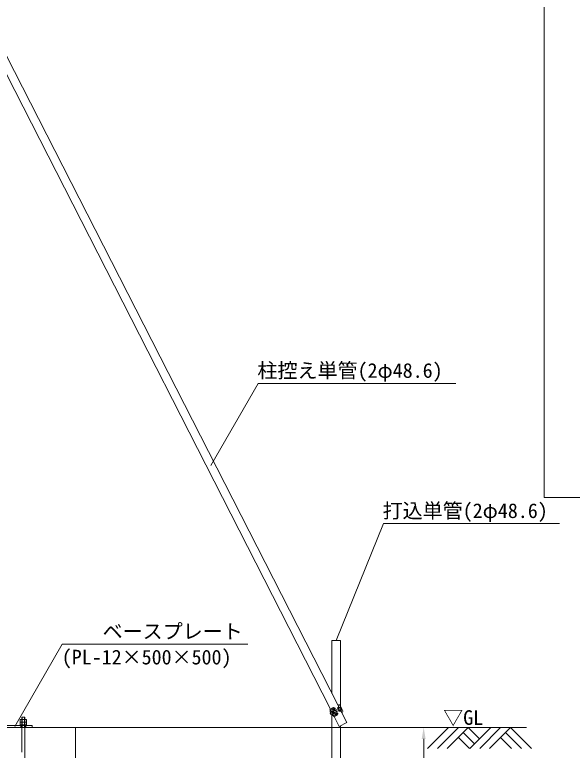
# Model space of a CAD drawing. Units: millimetres, scale not verified. Extents: x -35488 to -11338, y -17325 to 17325.
# Drawn here: x -17558 to -14350, y 4324 to 8555 of the extents above; entities that cross this region are included whole.
import ezdxf
from ezdxf.enums import TextEntityAlignment as Align

# ---------------------------------------------------------------- set-up
doc = ezdxf.new("R2010")
doc.units = ezdxf.units.MM
doc.header["$LTSCALE"] = 150
doc.linetypes.add('DASHED1', pattern=[1.8, 1.2, -0.6])
for name, color, linetype, lineweight in [('0-5_ﾍﾞｰｽﾗｲﾝ', 5, 'Continuous', 18), ('0-6_ﾎﾞﾙﾄ類', 2, 'Continuous', 18), ('0-9_基礎工事用PCA大', 7, 'Continuous', 18), ('0-A_図面枠', 7, 'Continuous', 18), ('0-B_寸法', 3, 'Continuous', 18), ('0-E_単管', 7, 'Continuous', 18), ('0-F_単管ｸﾗﾝﾌﾟ', 7, 'Continuous', 18), ('1-9_文字', 7, 'Continuous', 18)]:
    doc.layers.add(name, color=color, linetype=linetype, lineweight=lineweight)
doc.styles.add('ＭＳ ゴシック', font='')
doc.styles.get('ＭＳ ゴシック').set_extended_font_data('MS Gothic')

msp = doc.modelspace()

# ---------------------------------------------------------------- linework, layer by layer
at = {"layer": '0-5_ﾍﾞｰｽﾗｲﾝ'}
msp.add_line((-17458.1, 4455), (-14612.6, 4455), dxfattribs=at)
at = {"layer": '0-6_ﾎﾞﾙﾄ類'}
for p, q in [((-17517.6, 4487), (-17517.6, 4501.6)), ((-17498.6, 4487), (-17498.6, 4501.6)), ((-17517.6, 4484.2), (-17517.6, 4469.6)), ((-17498.6, 4484.2), (-17498.6, 4469.6))]:
    msp.add_line(p, q, dxfattribs=at)
for points in [[(-17526.6, 4487), (-17526.6, 4501.6), (-17489.6, 4501.6), (-17489.6, 4487), (-17492.1, 4485.6), (-17524.1, 4485.6)], [(-17526.6, 4484.2), (-17526.6, 4469.6), (-17489.6, 4469.6), (-17489.6, 4484.2), (-17492.1, 4485.6), (-17524.1, 4485.6)], [(-17526.1, 4469.6), (-17490.1, 4469.6), (-17490.1, 4467), (-17526.1, 4467)]]:
    msp.add_lwpolyline(points, close=True, dxfattribs=at)
for centre, radius, start, end in [((-17522.1, 4494.8), 8.96, 240, 300), ((-17522.1, 4476.4), 8.96, 60, 120), ((-17508.1, 4518), 32.5, 252.932, 287.068), ((-17508.1, 4453.2), 32.5, 72.932, 107.068), ((-17494.1, 4494.8), 8.94, 239.975, 300.025), ((-17494.1, 4476.4), 8.94, 59.975, 120.025)]:
    msp.add_arc(centre, radius, start, end, dxfattribs=at)
at = {"layer": '0-9_基礎工事用PCA大', "color": 4, "linetype": 'DASHED1', "lineweight": 9}
for p, q in [((-17523.1, 4467), (-17523.1, 4455)), ((-17493.1, 4467), (-17493.1, 4455))]:
    msp.add_line(p, q, dxfattribs=at)
at = {"layer": '0-9_基礎工事用PCA大'}
for points in [[(-17498.6, 3938.1), (-17498.6, 4515), (-17517.6, 4515), (-17517.6, 4313)], [(-17498.6, 4452.5), (-17501.1, 4455), (-17501.1, 4515), (-17515.1, 4515), (-17515.1, 4455), (-17517.6, 4452.5)]]:
    msp.add_lwpolyline(points, dxfattribs=at)
for points in [[(-18208.1, 3455), (-17208.1, 3455), (-17208.1, 4455), (-18208.1, 4455)], [(-17958.1, 4455), (-17458.1, 4455), (-17458.1, 4467), (-17958.1, 4467)]]:
    msp.add_lwpolyline(points, close=True, dxfattribs=at)
at = {"layer": '0-A_図面枠'}
msp.add_lwpolyline([(-14511.9, 10798.6), (-11368, 10798.6), (-11368, 5777), (-14511.9, 5777)], close=True, dxfattribs=at)
at = {"layer": '0-B_寸法'}
for p, q in [((-15683.8, 4455), (-15203.8, 4455)), ((-15204.8, 4389), (-15204.8, 3021))]:
    msp.add_line(p, q, dxfattribs=at)
at = {"layer": '0-B_寸法', "color": 91}
msp.add_solid([(-15215.8, 4389), (-15204.8, 4455), (-15193.8, 4389)], dxfattribs=at)
at = {"layer": '0-E_単管'}
for p, q in [((-15740.9, 4561), (-17717.1, 8430.2)), ((-17673.9, 8452.5), (-15696.6, 4581.1))]:
    msp.add_line(p, q, dxfattribs=at)
for points in [[(-15683.8, 4578.1), (-15683.8, 4955), (-15732.4, 4955), (-15732.4, 4651.3)], [(-15732.4, 4532.9), (-15732.4, 2955), (-15683.8, 2955), (-15683.8, 4464.8)], [(-15676.9, 4542.6), (-15646.8, 4483.6), (-15690.1, 4461.5), (-15719.2, 4518.5)]]:
    msp.add_lwpolyline(points, dxfattribs=at)
at = {"layer": '0-F_単管ｸﾗﾝﾌﾟ'}
for p, q in [((-15685.6, 4572.8), (-15700.2, 4566.2)), ((-15684.3, 4569.8), (-15698.9, 4563.3)), ((-15692.8, 4584.6), (-15697.2, 4582.3)), ((-15689.9, 4571.3), (-15689.7, 4570.9)), ((-15669.7, 4550.4), (-15686, 4582.4)), ((-15743.7, 4559.4), (-15740.7, 4553.5)), ((-15742.5, 4539), (-15742.8, 4537.3)), ((-15742.8, 4537.3), (-15739.5, 4530.8)), ((-15735.1, 4542.8), (-15742.5, 4539)), ((-15742.5, 4539), (-15738, 4530.1)), ((-15733.9, 4542.2), (-15741.2, 4538.5)), ((-15738, 4530.1), (-15739.5, 4530.8)), ((-15730.5, 4533.9), (-15738, 4530.1)), ((-15730.3, 4535.1), (-15737.6, 4531.4)), ((-15729.7, 4551.1), (-15736.2, 4547.8)), ((-15733.6, 4565.7), (-15733.1, 4564.6)), ((-15726, 4547.4), (-15731.5, 4544.6)), ((-15727.1, 4530), (-15720.6, 4533.3)), ((-15721.5, 4538.4), (-15726.9, 4535.7)), ((-15725, 4549.1), (-15725.4, 4549.9)), ((-15684.3, 4568.7), (-15725.1, 4547.9)), ((-15716.2, 4553.5), (-15725, 4549.1)), ((-15709.9, 4554.5), (-15724.5, 4547)), ((-15723.7, 4557.4), (-15715.2, 4563.8)), ((-15706.2, 4547.4), (-15720.8, 4539.9)), ((-15679.8, 4559.8), (-15720.5, 4539)), ((-15710.7, 4542.8), (-15719.5, 4538.4)), ((-15719.5, 4538.4), (-15719.1, 4537.5)), ((-15719, 4558.9), (-15716.2, 4553.5)), ((-15718.3, 4557.7), (-15715.2, 4560.1)), ((-15714.8, 4566.6), (-15714, 4565.1)), ((-15712, 4534.5), (-15701.9, 4537.6)), ((-15711.1, 4555), (-15709.9, 4554.5)), ((-15708, 4537.5), (-15710.7, 4542.8)), ((-15708.6, 4538.7), (-15704.8, 4539.8)), ((-15706.5, 4546.1), (-15706.3, 4547.4)), ((-15700.2, 4566.2), (-15698.9, 4563.3)), ((-15699.3, 4536.3), (-15700.1, 4537.8)), ((-15695.2, 4568.5), (-15695.2, 4568.4)), ((-15693.7, 4565.6), (-15693, 4564.2)), ((-15692.7, 4551.2), (-15678.8, 4559.1)), ((-15692.7, 4551.2), (-15691.1, 4548.4)), ((-15691.1, 4548.4), (-15677.2, 4556.4)), ((-15688.5, 4555.3), (-15687.8, 4554)), ((-15688.2, 4568.1), (-15687.7, 4567)), ((-15684.3, 4568.7), (-15679.8, 4559.8)), ((-15683.1, 4558.1), (-15682.6, 4557)), ((-15683, 4569.4), (-15678.4, 4560.5)), ((-15680.9, 4553.8), (-15681.1, 4554.1)), ((-15676.3, 4541.4), (-15671.8, 4543.6)), ((-15722.1, 4517.1), (-15725.1, 4523))]:
    msp.add_line(p, q, dxfattribs=at)
for points in [[(-15729.1, 4566), (-15724.6, 4568.3), (-15724.3, 4569.3), (-15724.7, 4570.2), (-15725.7, 4570.6), (-15733.3, 4566.7), (-15733.6, 4565.7)], [(-15708.2, 4525.1), (-15703, 4527.7), (-15703.4, 4526.4), (-15710.6, 4522.7)]]:
    msp.add_lwpolyline(points, dxfattribs=at)
for points in [[(-15697.1, 4567.8), (-15697, 4567.6), (-15688.1, 4572.2), (-15688.2, 4572.4), (-15689.2, 4572.7), (-15696.8, 4568.9)], [(-15687.3, 4548.6), (-15687.7, 4549.5), (-15687.4, 4550.5), (-15679.8, 4554.3), (-15678.8, 4554), (-15678.4, 4553.1), (-15678.7, 4552.1), (-15686.3, 4548.2)]]:
    msp.add_lwpolyline(points, close=True, dxfattribs=at)
for centre, radius, start, end in [((-15708.1, 4576), 12.6, 308.712, 30.261), ((-15690.5, 4580.1), 5, 27.055, 117.055), ((-15683.9, 4568.9), 4.2, 27.055, 114.193), ((-15683.9, 4568.9), 1.01, 27.055, 114.193), ((-15703.3, 4489.7), 80.6, 101.478, 120.09), ((-15736.9, 4548.9), 5.58, 133.427, 206.443), ((-15736, 4549.9), 6.95, 210.433, 268.243), ((-15741.1, 4553.3), 0.49, 313.427, 27.055), ((-15634, 4329.7), 248, 109.041, 115.472), ((-15744.1, 4545.1), 8.38, 338.593, 18.489), ((-15729.4, 4552.7), 8.38, 215.622, 255.518), ((-15725.2, 4528.9), 6.95, 145.868, 203.678), ((-15735.4, 4523.1), 10.8, 39.944, 70.43), ((-15716.5, 4546.6), 15.1, 187.704, 226.406), ((-15725.7, 4552.9), 5.57, 204.621, 266.518), ((-15716.6, 4532.6), 10.8, 163.681, 194.166), ((-15720.1, 4552.6), 6, 127.038, 206.777), ((-15747.5, 4530.6), 28.2, 13.481, 40.643), ((-15715.7, 4546.9), 10.3, 177.816, 235.692), ((-16194.3, 5345.2), 946.7, 299.714, 301.444), ((-15715.1, 4535.5), 7.12, 155.444, 202.404), ((-15754.9, 4590.7), 80.6, 294.021, 312.632), ((-15718.4, 4564.8), 4, 27.055, 107.644), ((-15717.2, 4559.8), 1.99, 127.038, 207.055), ((-15713.7, 4540.2), 6, 207.334, 287.073), ((-15716.4, 4565.4), 1.99, 307.038, 27.055), ((-15717.6, 4563.3), 4, 307.038, 27.055), ((-15733.5, 4537.8), 28.2, 17.175, 37.59), ((-15732.9, 4538.1), 28.2, 19.238, 35.523), ((-15706.2, 4538.4), 1.99, 207.055, 287.073), ((-15703.7, 4536), 4, 27.055, 107.073), ((-15701.2, 4535.7), 1.99, 27.055, 107.073), ((-15702.9, 4534.5), 4, 306.466, 27.055), ((-15702.7, 4553.7), 10.2, 357.826, 56.284), ((-15687.8, 4536.3), 12.6, 88.319, 105.398), ((-15687.8, 4536.3), 12.6, 23.849, 79.637), ((-15679.3, 4560), 1.01, 299.918, 27.055), ((-15679.3, 4560), 4.2, 299.918, 27.055), ((-15674.1, 4548.1), 5, 297.055, 27.055), ((-15726.7, 4528.8), 5.58, 207.668, 280.683), ((-15725.5, 4522.8), 0.49, 27.055, 100.683)]:
    msp.add_arc(centre, radius, start, end, dxfattribs=at)
at = {"layer": '1-9_文字'}
for p, q in [((-16429.7, 5961.5), (-16156.7, 6434.4)), ((-16156.7, 6434.4), (-16156.2, 6434.4)), ((-16156.2, 6434.4), (-15019.8, 6434.4)), ((-15708.1, 4955), (-15435, 5628)), ((-15435, 5628), (-15434.6, 5628)), ((-15434.6, 5628), (-14423.5, 5628)), ((-17557.2, 4461), (-17284.2, 4934)), ((-17284.2, 4934), (-17283.7, 4934)), ((-17283.7, 4934), (-16215.8, 4934)), ((-15061.9, 4455), (-15182.2, 4334.7)), ((-15005.2, 4455), (-15125.5, 4334.7)), ((-14948.5, 4455), (-15068.8, 4334.7)), ((-14948.5, 4455), (-14883.8, 4390.2)), ((-14819, 4455), (-14939.2, 4334.7)), ((-14762.3, 4455), (-14882.5, 4334.7)), ((-14705.6, 4455), (-14825.8, 4334.7)), ((-14705.6, 4455), (-14585.3, 4334.7)), ((-14976.9, 4426.6), (-14912.1, 4361.9)), ((-14733.9, 4426.6), (-14642, 4334.7)), ((-15005.2, 4398.3), (-14941.7, 4334.7)), ((-14762.3, 4398.3), (-14698.7, 4334.7))]:
    msp.add_line(p, q, dxfattribs=at)

# ---------------------------------------------------------------- texts
at = {"layer": '1-9_文字', "style": 'ＭＳ ゴシック'}
for s, p in [('柱控え単管(2φ48.6)\u3000', (-16161.2, 6440.9)), ('打込単管(2φ48.6)', (-15441.1, 5634.5)), ('\u3000\u3000ベースプレート\u3000\u3000', (-17282.5, 4940.5)), ('(PL-12×500×500)', (-17287, 4792.3)), ('▽GL', (-15092.6, 4444.7))]:
    msp.add_text(s, height=84.46, dxfattribs=at).set_placement(p, align=Align.BOTTOM_LEFT)

doc.saveas('drawing.dxf')
